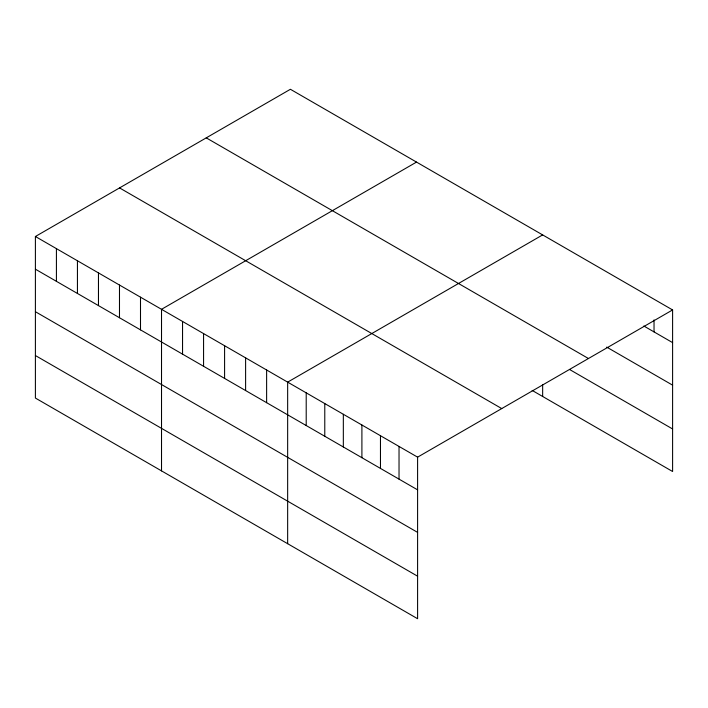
<?xml version="1.0" encoding="UTF-8"?>
<svg xmlns="http://www.w3.org/2000/svg" width="708" height="708" viewBox="0 0 708 708"><rect width="100%" height="100%" fill="white"/><g stroke="black" fill="none" stroke-linecap="round" stroke-linejoin="round"><path stroke-width="1.06" d="M35.4 236.499L417.596 457.156L417.596 618.721L35.4 398.064L35.4 236.499L290.404 89.279L672.6 309.936L672.6 471.501L532.142 390.409M416.525 162.088L161.521 309.316L161.521 470.882M542.655 234.906L287.652 382.134L287.652 543.7M417.596 457.156L672.6 309.936M643.829 326.007L672.6 342.619M606.703 347.106L672.6 385.152M206.249 137.856L588.445 358.514M569.568 369.488L672.6 428.968M119.555 187.912L501.751 408.578M35.4 269.19L417.596 489.848M35.4 311.715L417.596 532.381M35.4 355.54L417.596 576.197M654.033 319.919L654.033 331.902M542.655 384.78L542.655 396.48M399.029 446.438L399.029 479.13M380.47 435.721L380.47 468.413M361.903 425.004L361.903 457.695M343.336 414.286L343.336 446.978M324.777 403.569L324.777 436.261M306.21 392.851L306.21 425.543M266.624 370.001L266.624 402.684M245.605 357.859L245.605 390.55M224.586 345.725L224.586 378.417M203.568 333.592L203.568 366.275M182.549 321.45L182.549 354.142M140.503 297.183L140.503 329.866M119.484 285.05L119.484 317.733M98.465 272.907L98.465 305.599M77.438 260.774L77.438 293.466M56.419 248.641L56.419 281.324"/></g></svg>
